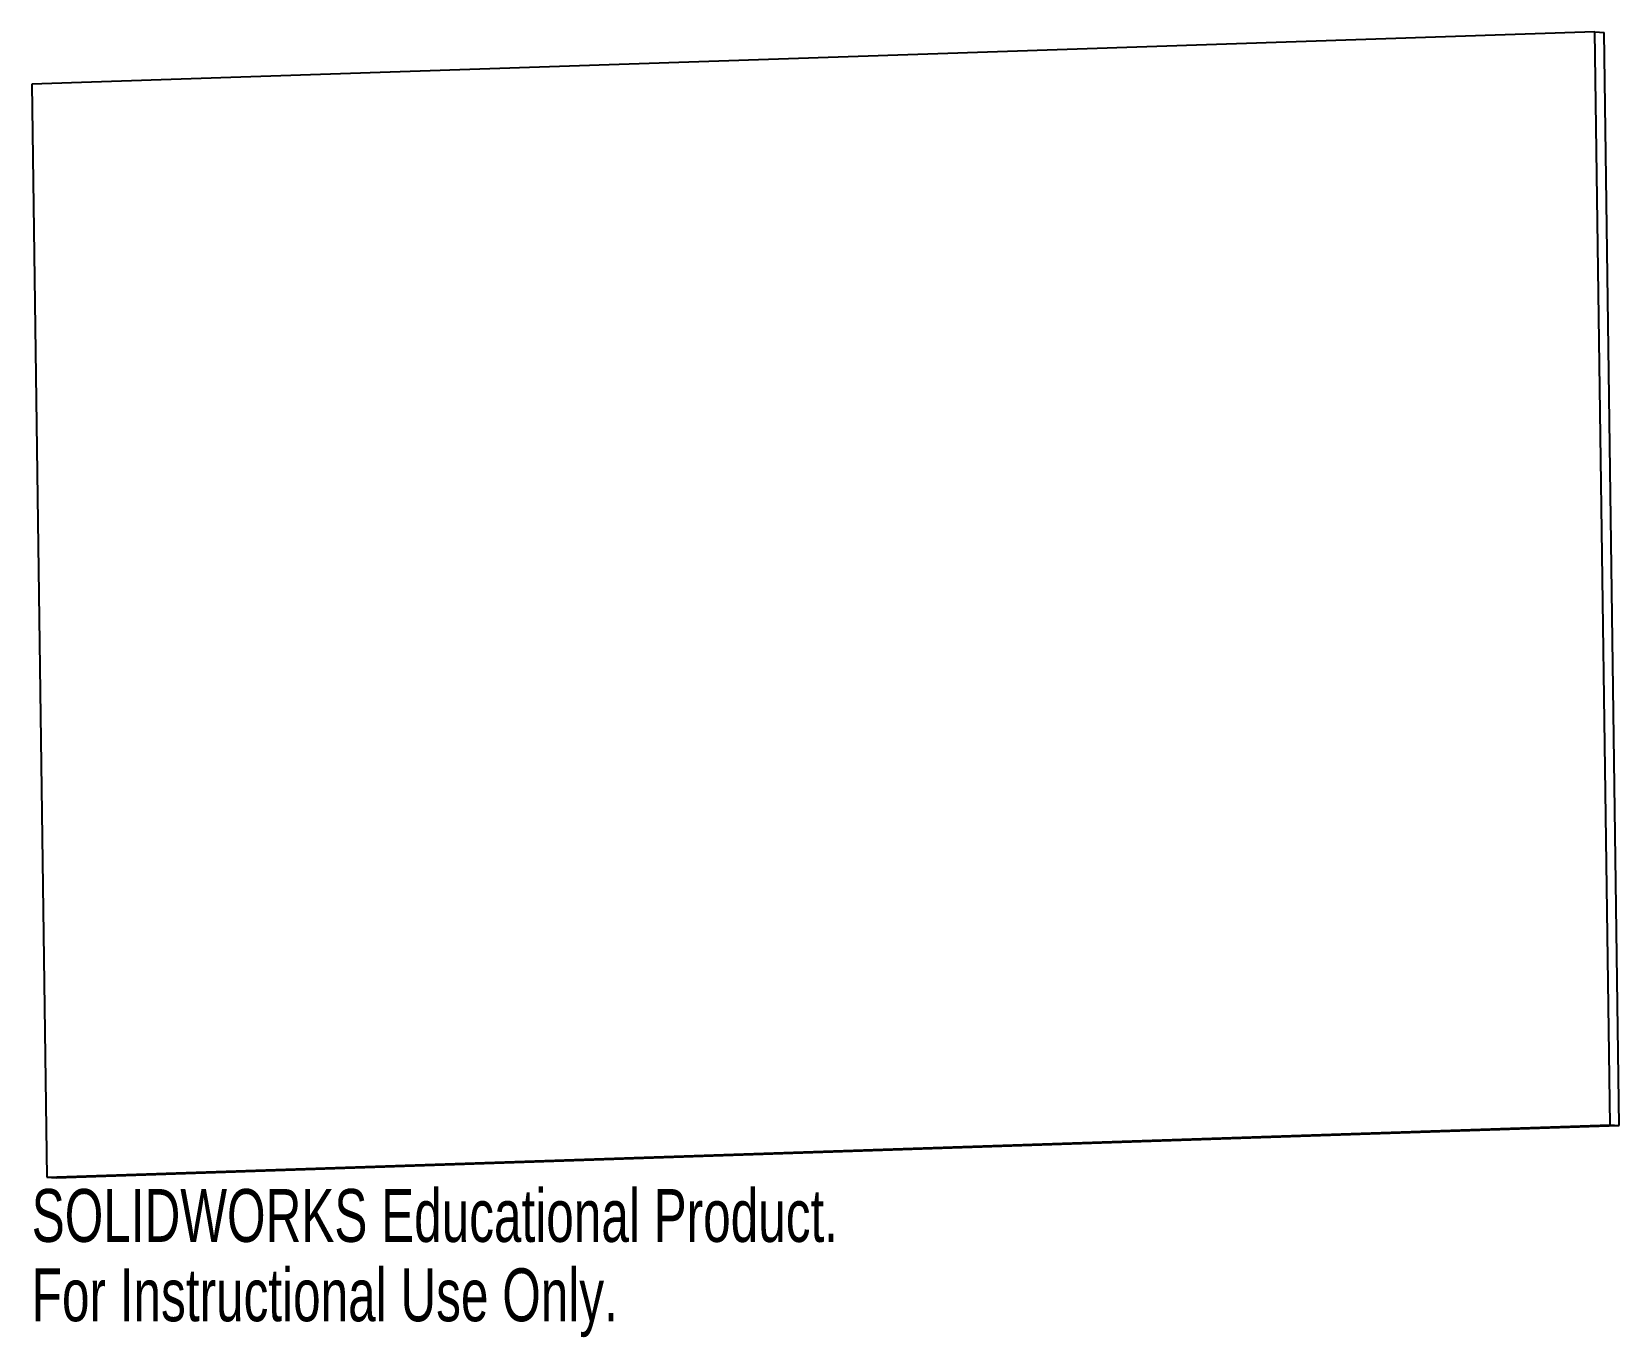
# Model space of a CAD drawing. Header units: millimetres. Extents: x -73 to 72, y -67 to 52.
import ezdxf

# ---------------------------------------------------------------- set-up
doc = ezdxf.new("R2010")
doc.units = ezdxf.units.MM
doc.styles.add('SLDTEXTSTYLE0', font='TXT', dxfattribs={"width": 0.7})

msp = doc.modelspace()

# ---------------------------------------------------------------- linework, layer by layer
at = {"color": 7, "linetype": 'Continuous', "lineweight": 25}
for p, q in [((69.88, 52.4), (-72.96, 47.62)), ((71.27, -47.5), (69.88, 52.4)), ((69.88, 52.4), (70.72, 52.34)), ((72.11, -47.56), (70.72, 52.34)), ((-72.96, 47.62), (-71.57, -52.28)), ((-71.57, -52.28), (71.27, -47.5)), ((-70.72, -52.34), (72.11, -47.56)), ((71.27, -47.5), (72.11, -47.56)), ((-71.57, -52.28), (-70.72, -52.34))]:
    msp.add_line(p, q, dxfattribs=at)

# ---------------------------------------------------------------- texts
at = {"color": 7, "linetype": 'Continuous', "char_height": 4.8336, "attachment_point": 1, "style": 'SLDTEXTSTYLE0'}
for s, insert in [('SOLIDWORKS Educational Product.', (-72.96, -53.36)), ('For Instructional Use Only.', (-72.96, -60.61))]:
    msp.add_mtext(s, dxfattribs=dict(at, insert=insert))

doc.saveas('drawing.dxf')
